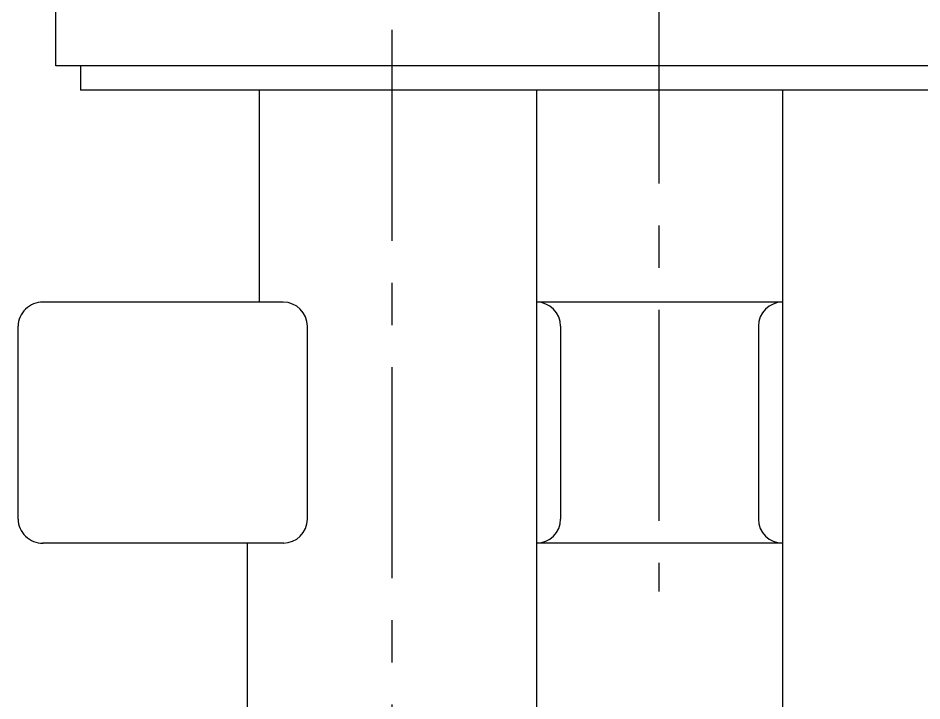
# Model space of a CAD drawing. Extents: x 39525 to 40119, y 15845 to 16265.
# Drawn here: x 39890.91 to 39928.39, y 15991 to 16019.34 of the extents above; entities that cross this region are included whole.
import ezdxf

# ---------------------------------------------------------------- set-up
doc = ezdxf.new("R2010")
doc.units = 0
doc.header["$LTSCALE"] = 7
doc.header["$MEASUREMENT"] = 0
doc.linetypes.add('CENTER', pattern=[2, 1.25, -0.25, 0.25, -0.25])
doc.linetypes.add('CENTER2', pattern=[1.125, 0.75, -0.125, 0.125, -0.125])
doc.layers.get('0').update_dxf_attribs({"color": 2, "linetype": 'CONTINUOUS'})
doc.layers.add('CENTER', color=1, linetype='CENTER2')
doc.layers.add('DWG', color=7, linetype='CONTINUOUS')

msp = doc.modelspace()

# ---------------------------------------------------------------- linework, layer by layer
at = {"color": 7, "linetype": 'Continuous'}
for p, q in [((39892.47822, 16017.35015), (39892.47822, 16023.53418)), ((39942.47808, 16017.35015), (39892.47837, 16017.35015)), ((39893.50562, 16017.35015), (39893.50562, 16016.35015)), ((39941.50562, 16016.35015), (39893.50562, 16016.35015)), ((39901.90562, 16007.55129), (39891.94687, 16007.55129)), ((39922.61049, 16007.55129), (39912.41049, 16007.55129)), ((39890.91145, 15998.55129), (39890.91145, 16006.55129)), ((39902.90562, 15998.55129), (39902.90562, 16006.55129)), ((39913.40562, 16006.55129), (39913.40562, 15998.55129)), ((39921.60562, 16006.55129), (39921.60562, 15998.55129)), ((39901.92952, 15997.55158), (39891.92231, 15997.55158)), ((39922.61049, 15997.55158), (39912.41049, 15997.55158))]:
    msp.add_line(p, q, dxfattribs=at)
for centre, start, end in [((39901.90562, 16006.55129), 0, 90), ((39912.40562, 16006.55129), 0, 90), ((39922.60562, 16006.55129), 90, 180), ((39901.90562, 15998.55129), 270, 0), ((39912.40562, 15998.55129), 270, 0), ((39922.60562, 15998.55129), 180, 270)]:
    msp.add_arc(centre, 1, start, end, dxfattribs=at)
for points, knots in [([(39891.94687, 16007.55129), (39891.81442, 16007.55129), (39891.54689, 16007.50138), (39891.20306, 16007.28397), (39890.96749, 16006.95145), (39890.91145, 16006.68362), (39890.91145, 16006.55129)], [0, 0, 0, 0, 0.25011579, 0.50015349, 0.75010377, 1, 1, 1, 1]), ([(39890.91145, 15998.55129), (39890.91145, 15998.41896), (39890.96748, 15998.15114), (39891.20306, 15997.81862), (39891.54689, 15997.60121), (39891.81442, 15997.55129), (39891.94687, 15997.55129)], [0, 0, 0, 0, 0.24989242, 0.49984042, 0.74988051, 1, 1, 1, 1])]:
    msp.add_open_spline(points, degree=3, knots=knots, dxfattribs=at)
at = {"layer": 'CENTER', "linetype": 'CENTER'}
for p, q in [((39917.47822, 16161.22897), (39917.47822, 15995.55158)), ((39906.41049, 16018.85087), (39906.41049, 15954.2314))]:
    msp.add_line(p, q, dxfattribs=at)
at = {"layer": 'DWG'}
for p, q in [((39900.91049, 16016.35015), (39900.91049, 16007.55129)), ((39912.41049, 16016.35015), (39912.41049, 15955.87265)), ((39922.61049, 16016.35015), (39922.61049, 15955.91641)), ((39900.41049, 15997.55158), (39900.41049, 15955.91641))]:
    msp.add_line(p, q, dxfattribs=at)

doc.saveas('drawing.dxf')
